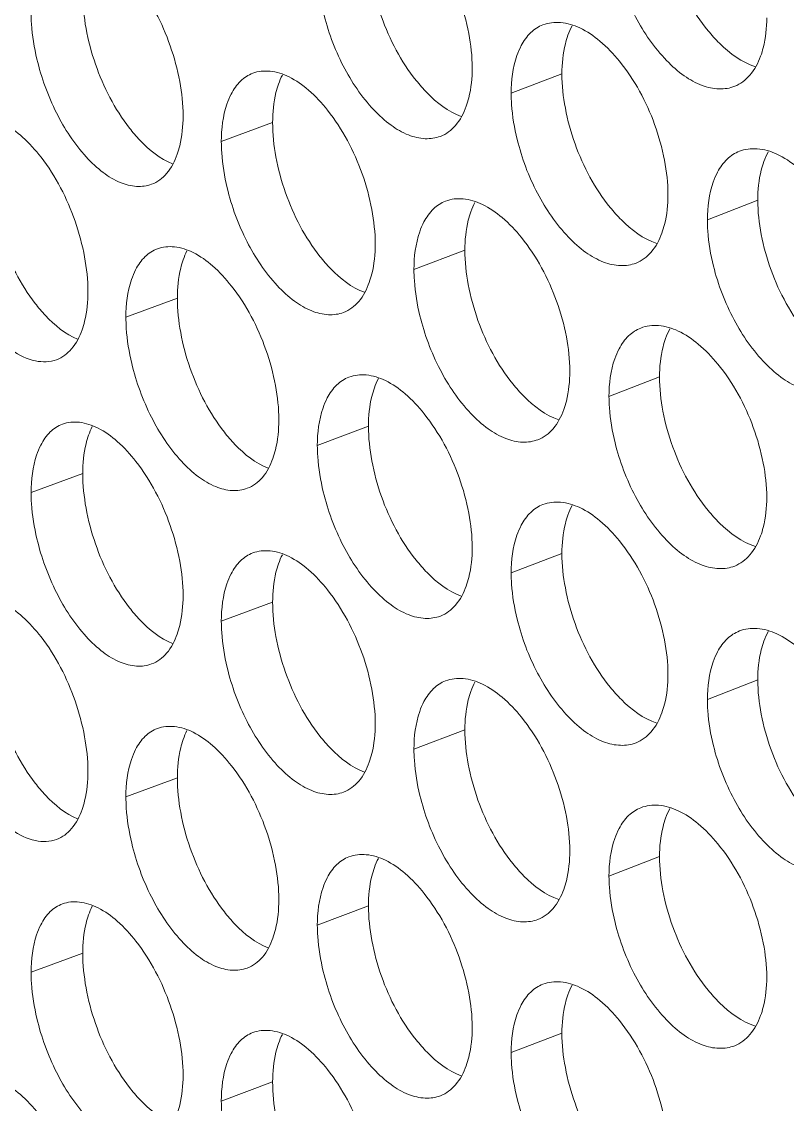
# Model space of a CAD drawing. Header units: millimetres. Extents: x 1177 to 4147, y 93 to 2194.
# Drawn here: x 2526.29 to 2538.85, y 883.52 to 901.29 of the extents above; entities that cross this region are included whole.
import ezdxf

# ---------------------------------------------------------------- set-up
doc = ezdxf.new("R2010")
doc.units = ezdxf.units.MM
doc.header["$LTSCALE"] = 0.1
doc.layers.get('0').update_dxf_attribs({"lineweight": 13})
doc.layers.add('标注', color=251, linetype='Continuous', lineweight=9)

# ---------------------------------------------------------------- blocks, each defined once
blk = doc.blocks.new('02')
at = {"layer": '标注'}
for p, q in [((4390.778, 877.609), (4389.588, 877.153)), ((4383.995, 876.468), (4382.792, 876.019)), ((4395.371, 874.648), (4394.189, 874.185)), ((4388.503, 873.474), (4387.309, 873.02)), ((4381.761, 872.347), (4380.555, 871.902)), ((4393.067, 870.501), (4391.882, 870.041)), ((4386.242, 869.343), (4385.043, 868.892)), ((4379.543, 868.233), (4378.332, 867.79)), ((4379.543, 868.233), (4378.332, 867.79)), ((4390.778, 866.359), (4389.588, 865.903)), ((4383.995, 865.218), (4382.792, 864.769)), ((4383.995, 865.218), (4382.792, 864.769)), ((4395.371, 863.398), (4394.189, 862.935)), ((4388.503, 862.224), (4387.309, 861.77)), ((4388.503, 862.224), (4387.309, 861.77)), ((4381.761, 861.097), (4380.555, 860.652)), ((4393.067, 859.251), (4391.882, 858.791)), ((4393.067, 859.251), (4391.882, 858.791)), ((4386.242, 858.093), (4385.043, 857.642)), ((4379.543, 856.983), (4378.332, 856.54)), ((4390.778, 855.109), (4389.588, 854.653)), ((4383.995, 853.968), (4382.792, 853.519))]:
    blk.add_line(p, q, dxfattribs=at)
for points, knots in [([(4393.067, 881.751), (4393.067, 881.481), (4393.13, 880.92), (4393.431, 879.833), (4393.846, 879.06), (4394.205, 878.621)], [0, 0, 0, 0, 0.239778, 0.497068, 1, 1, 1, 1]), ([(4393.067, 881.751), (4393.067, 881.481), (4393.13, 880.92), (4393.431, 879.833), (4393.846, 879.06), (4394.205, 878.621)], [0, 0, 0, 0, 0.239778, 0.497068, 1, 1, 1, 1]), ([(4388.675, 877.749), (4388.675, 878.019), (4388.612, 878.58), (4388.314, 879.667), (4387.903, 880.442), (4387.549, 880.884)], [0, 0, 0, 0, 0.239784, 0.49717, 1, 1, 1, 1]), ([(4386.242, 880.593), (4386.242, 880.323), (4386.303, 879.762), (4386.598, 878.674), (4387.006, 877.898), (4387.358, 877.456)], [0, 0, 0, 0, 0.239996, 0.497521, 1, 1, 1, 1]), ([(4392.024, 880.206), (4392.132, 879.77), (4392.442, 878.948), (4393.047, 878.07), (4393.616, 877.56), (4394.037, 877.325), (4394.45, 877.231), (4394.715, 877.271), (4394.83, 877.316)], [0, 0, 0, 0, 0.306092, 0.591839, 0.715894, 0.823347, 0.916219, 1, 1, 1, 1]), ([(4392.024, 880.206), (4392.132, 879.77), (4392.442, 878.948), (4393.047, 878.07), (4393.616, 877.56), (4394.037, 877.325), (4394.45, 877.231), (4394.715, 877.271), (4394.83, 877.316)], [0, 0, 0, 0, 0.306092, 0.591839, 0.715894, 0.823347, 0.916219, 1, 1, 1, 1]), ([(4381.895, 876.622), (4381.895, 876.892), (4381.834, 877.453), (4381.542, 878.541), (4381.139, 879.319), (4380.791, 879.765)], [0, 0, 0, 0, 0.240004, 0.497624, 1, 1, 1, 1]), ([(4379.543, 879.483), (4379.543, 879.212), (4379.603, 878.651), (4379.892, 877.562), (4380.291, 876.784), (4380.638, 876.338)], [0, 0, 0, 0, 0.240215, 0.497973, 1, 1, 1, 1]), ([(4378.332, 879.04), (4378.332, 878.953), (4378.345, 878.587), (4378.404, 878.224), (4378.468, 877.953)], [0, 0, 0, 0, 0.23764, 1, 1, 1, 1]), ([(4385.183, 879.056), (4385.288, 878.62), (4385.591, 877.799), (4386.183, 876.918), (4386.74, 876.404), (4387.151, 876.164), (4387.557, 876.064), (4387.818, 876.1), (4387.93, 876.143)], [0, 0, 0, 0, 0.307608, 0.594138, 0.718158, 0.825202, 0.917274, 1, 1, 1, 1]), ([(4392.126, 877.907), (4391.988, 878.076), (4391.708, 878.372), (4391.24, 878.695), (4390.769, 878.842), (4390.463, 878.808), (4390.334, 878.759)], [0, 0, 0, 0, 0.310585, 0.577804, 0.802682, 1, 1, 1, 1]), ([(4395.437, 878.022), (4395.461, 878.087), (4395.55, 878.38), (4395.581, 878.689), (4395.581, 878.924)], [0, 0, 0, 0, 0.229222, 1, 1, 1, 1]), ([(4395.437, 878.022), (4395.461, 878.087), (4395.55, 878.38), (4395.581, 878.689), (4395.581, 878.924)], [0, 0, 0, 0, 0.229222, 1, 1, 1, 1]), ([(4390.334, 878.759), (4390.228, 878.718), (4390.022, 878.582), (4389.883, 878.382), (4389.824, 878.271)], [0, 0, 0, 0, 0.474323, 1, 1, 1, 1]), ([(4394.205, 878.621), (4394.289, 878.518), (4394.6, 878.171), (4394.995, 877.877), (4395.314, 877.776)], [0, 0, 0, 0, 0.285095, 1, 1, 1, 1]), ([(4394.205, 878.621), (4394.289, 878.518), (4394.6, 878.171), (4394.995, 877.877), (4395.314, 877.776)], [0, 0, 0, 0, 0.285095, 1, 1, 1, 1]), ([(4390.919, 878.512), (4390.896, 878.446), (4390.808, 878.153), (4390.778, 877.845), (4390.778, 877.609)], [0, 0, 0, 0, 0.228851, 1, 1, 1, 1]), ([(4389.824, 878.271), (4389.785, 878.196), (4389.635, 877.842), (4389.588, 877.451), (4389.588, 877.153)], [0, 0, 0, 0, 0.221643, 1, 1, 1, 1]), ([(4378.468, 877.953), (4378.572, 877.518), (4378.867, 876.698), (4379.445, 875.815), (4379.99, 875.295), (4380.392, 875.051), (4380.79, 874.945), (4381.046, 874.978), (4381.157, 875.019)], [0, 0, 0, 0, 0.309142, 0.59647, 0.720459, 0.827093, 0.918352, 1, 1, 1, 1]), ([(4393.265, 874.777), (4393.265, 875.047), (4393.201, 875.607), (4392.899, 876.694), (4392.483, 877.467), (4392.126, 877.907)], [0, 0, 0, 0, 0.239639, 0.496867, 1, 1, 1, 1]), ([(4394.83, 877.316), (4394.967, 877.37), (4395.231, 877.572), (4395.379, 877.862), (4395.437, 878.022)], [0, 0, 0, 0, 0.463304, 1, 1, 1, 1]), ([(4394.83, 877.316), (4394.967, 877.37), (4395.231, 877.572), (4395.379, 877.862), (4395.437, 878.022)], [0, 0, 0, 0, 0.463304, 1, 1, 1, 1]), ([(4383.531, 877.623), (4383.425, 877.583), (4383.218, 877.447), (4383.08, 877.245), (4383.022, 877.133)], [0, 0, 0, 0, 0.472462, 1, 1, 1, 1]), ([(4385.283, 876.755), (4385.148, 876.924), (4384.876, 877.221), (4384.419, 877.547), (4383.959, 877.699), (4383.658, 877.67), (4383.531, 877.623)], [0, 0, 0, 0, 0.312206, 0.579944, 0.804159, 1, 1, 1, 1]), ([(4388.534, 876.847), (4388.558, 876.913), (4388.645, 877.206), (4388.675, 877.514), (4388.675, 877.749)], [0, 0, 0, 0, 0.228786, 1, 1, 1, 1]), ([(4390.778, 877.609), (4390.778, 877.339), (4390.841, 876.779), (4391.139, 875.692), (4391.552, 874.918), (4391.908, 874.477)], [0, 0, 0, 0, 0.239851, 0.497219, 1, 1, 1, 1]), ([(4384.133, 877.369), (4384.11, 877.303), (4384.024, 877.01), (4383.995, 876.703), (4383.995, 876.468)], [0, 0, 0, 0, 0.228418, 1, 1, 1, 1]), ([(4387.358, 877.456), (4387.439, 877.354), (4387.737, 877.013), (4388.112, 876.72), (4388.419, 876.612)], [0, 0, 0, 0, 0.284851, 1, 1, 1, 1]), ([(4383.022, 877.133), (4382.983, 877.058), (4382.837, 876.705), (4382.792, 876.316), (4382.792, 876.019)], [0, 0, 0, 0, 0.221061, 1, 1, 1, 1]), ([(4389.588, 877.153), (4389.588, 877.066), (4389.602, 876.701), (4389.663, 876.338), (4389.73, 876.067)], [0, 0, 0, 0, 0.237763, 1, 1, 1, 1]), ([(4387.93, 876.143), (4388.067, 876.195), (4388.331, 876.397), (4388.476, 876.687), (4388.534, 876.847)], [0, 0, 0, 0, 0.461212, 1, 1, 1, 1]), ([(4378.566, 875.652), (4378.435, 875.821), (4378.17, 876.118), (4377.724, 876.446), (4377.275, 876.604), (4376.979, 876.579), (4376.855, 876.534)], [0, 0, 0, 0, 0.313876, 0.582158, 0.805693, 1, 1, 1, 1]), ([(4381.757, 875.721), (4381.78, 875.787), (4381.866, 876.079), (4381.895, 876.387), (4381.895, 876.622)], [0, 0, 0, 0, 0.228354, 1, 1, 1, 1]), ([(4386.401, 873.618), (4386.401, 873.888), (4386.339, 874.449), (4386.043, 875.536), (4385.635, 876.312), (4385.283, 876.755)], [0, 0, 0, 0, 0.239858, 0.497322, 1, 1, 1, 1]), ([(4380.638, 876.338), (4380.715, 876.238), (4381, 875.904), (4381.357, 875.612), (4381.651, 875.497)], [0, 0, 0, 0, 0.28452, 1, 1, 1, 1]), ([(4383.995, 876.468), (4383.995, 876.197), (4384.056, 875.636), (4384.349, 874.548), (4384.753, 873.771), (4385.104, 873.328)], [0, 0, 0, 0, 0.240069, 0.497672, 1, 1, 1, 1]), ([(4382.792, 876.019), (4382.792, 875.932), (4382.805, 875.567), (4382.865, 875.204), (4382.93, 874.933)], [0, 0, 0, 0, 0.237689, 1, 1, 1, 1]), ([(4389.73, 876.067), (4389.837, 875.631), (4390.144, 874.81), (4390.745, 873.931), (4391.31, 873.419), (4391.727, 873.183), (4392.138, 873.086), (4392.402, 873.126), (4392.516, 873.17)], [0, 0, 0, 0, 0.306595, 0.592601, 0.716644, 0.823962, 0.916568, 1, 1, 1, 1]), ([(4394.939, 875.793), (4394.833, 875.751), (4394.628, 875.616), (4394.488, 875.417), (4394.429, 875.306)], [0, 0, 0, 0, 0.475484, 1, 1, 1, 1]), ([(4396.757, 874.951), (4396.618, 875.12), (4396.333, 875.417), (4395.857, 875.737), (4395.38, 875.881), (4395.069, 875.844), (4394.939, 875.793)], [0, 0, 0, 0, 0.309532, 0.576416, 0.801728, 1, 1, 1, 1]), ([(4379.664, 872.507), (4379.664, 872.777), (4379.603, 873.338), (4379.312, 874.427), (4378.913, 875.205), (4378.566, 875.652)], [0, 0, 0, 0, 0.240077, 0.497775, 1, 1, 1, 1]), ([(4381.157, 875.019), (4381.293, 875.069), (4381.558, 875.27), (4381.7, 875.56), (4381.757, 875.721)], [0, 0, 0, 0, 0.459026, 1, 1, 1, 1]), ([(4395.513, 875.551), (4395.489, 875.485), (4395.401, 875.192), (4395.371, 874.883), (4395.371, 874.648)], [0, 0, 0, 0, 0.229141, 1, 1, 1, 1]), ([(4377.338, 875.373), (4377.338, 875.103), (4377.398, 874.541), (4377.685, 873.452), (4378.082, 872.673), (4378.426, 872.225)], [0, 0, 0, 0, 0.240288, 0.498123, 1, 1, 1, 1]), ([(4394.429, 875.306), (4394.389, 875.231), (4394.237, 874.876), (4394.189, 874.484), (4394.189, 874.185)], [0, 0, 0, 0, 0.22205, 1, 1, 1, 1]), ([(4382.93, 874.933), (4383.035, 874.497), (4383.336, 873.677), (4383.922, 872.795), (4384.475, 872.279), (4384.884, 872.038), (4385.287, 871.936), (4385.546, 871.971), (4385.658, 872.013)], [0, 0, 0, 0, 0.308117, 0.594911, 0.718921, 0.825829, 0.917631, 1, 1, 1, 1]), ([(4393.122, 873.875), (4393.146, 873.941), (4393.234, 874.233), (4393.265, 874.542), (4393.265, 874.777)], [0, 0, 0, 0, 0.229076, 1, 1, 1, 1]), ([(4388.052, 874.625), (4387.946, 874.584), (4387.74, 874.449), (4387.602, 874.248), (4387.543, 874.137)], [0, 0, 0, 0, 0.473719, 1, 1, 1, 1]), ([(4389.831, 873.768), (4389.694, 873.937), (4389.417, 874.233), (4388.952, 874.557), (4388.485, 874.706), (4388.181, 874.674), (4388.052, 874.625)], [0, 0, 0, 0, 0.31112, 0.578509, 0.803168, 1, 1, 1, 1]), ([(4395.371, 874.648), (4395.371, 874.378), (4395.434, 873.817), (4395.736, 872.731), (4396.155, 871.959), (4396.515, 871.521)], [0, 0, 0, 0, 0.239706, 0.496917, 1, 1, 1, 1]), ([(4388.643, 874.376), (4388.62, 874.31), (4388.533, 874.017), (4388.503, 873.709), (4388.503, 873.474)], [0, 0, 0, 0, 0.228706, 1, 1, 1, 1]), ([(4391.908, 874.477), (4391.992, 874.375), (4392.298, 874.03), (4392.687, 873.736), (4393.002, 873.633)], [0, 0, 0, 0, 0.285023, 1, 1, 1, 1]), ([(4387.543, 874.137), (4387.504, 874.062), (4387.355, 873.708), (4387.309, 873.317), (4387.309, 873.02)], [0, 0, 0, 0, 0.221445, 1, 1, 1, 1]), ([(4394.189, 874.185), (4394.189, 874.098), (4394.203, 873.733), (4394.265, 873.371), (4394.332, 873.1)], [0, 0, 0, 0, 0.237814, 1, 1, 1, 1]), ([(4390.963, 870.635), (4390.963, 870.905), (4390.9, 871.466), (4390.6, 872.553), (4390.186, 873.327), (4389.831, 873.768)], [0, 0, 0, 0, 0.239711, 0.497019, 1, 1, 1, 1]), ([(4392.516, 873.17), (4392.653, 873.223), (4392.917, 873.425), (4393.064, 873.715), (4393.122, 873.875)], [0, 0, 0, 0, 0.462617, 1, 1, 1, 1]), ([(4381.292, 873.505), (4381.185, 873.465), (4380.978, 873.33), (4380.841, 873.127), (4380.783, 873.014)], [0, 0, 0, 0, 0.471808, 1, 1, 1, 1]), ([(4383.03, 872.632), (4382.897, 872.801), (4382.626, 873.098), (4382.173, 873.424), (4381.717, 873.579), (4381.417, 873.551), (4381.292, 873.505)], [0, 0, 0, 0, 0.312757, 0.580674, 0.804664, 1, 1, 1, 1]), ([(4386.261, 872.717), (4386.285, 872.782), (4386.371, 873.075), (4386.401, 873.383), (4386.401, 873.618)], [0, 0, 0, 0, 0.228642, 1, 1, 1, 1]), ([(4388.503, 873.474), (4388.503, 873.203), (4388.565, 872.643), (4388.862, 871.555), (4389.272, 870.78), (4389.626, 870.339)], [0, 0, 0, 0, 0.239923, 0.49737, 1, 1, 1, 1]), ([(4381.899, 873.249), (4381.876, 873.183), (4381.79, 872.89), (4381.761, 872.583), (4381.761, 872.347)], [0, 0, 0, 0, 0.228275, 1, 1, 1, 1]), ([(4385.104, 873.328), (4385.183, 873.227), (4385.477, 872.888), (4385.846, 872.595), (4386.149, 872.485)], [0, 0, 0, 0, 0.284751, 1, 1, 1, 1]), ([(4380.783, 873.014), (4380.745, 872.94), (4380.599, 872.586), (4380.555, 872.198), (4380.555, 871.902)], [0, 0, 0, 0, 0.220876, 1, 1, 1, 1]), ([(4387.309, 873.02), (4387.309, 872.933), (4387.322, 872.567), (4387.383, 872.204), (4387.449, 871.934)], [0, 0, 0, 0, 0.237738, 1, 1, 1, 1]), ([(4394.332, 873.1), (4394.441, 872.664), (4394.754, 871.841), (4395.363, 870.965), (4395.936, 870.457), (4396.36, 870.223), (4396.776, 870.131), (4397.043, 870.173), (4397.158, 870.218)], [0, 0, 0, 0, 0.305591, 0.59108, 0.715148, 0.822737, 0.915872, 1, 1, 1, 1]), ([(4385.658, 872.013), (4385.795, 872.064), (4386.059, 872.266), (4386.204, 872.556), (4386.261, 872.717)], [0, 0, 0, 0, 0.460494, 1, 1, 1, 1]), ([(4379.527, 871.606), (4379.55, 871.672), (4379.635, 871.964), (4379.664, 872.272), (4379.664, 872.507)], [0, 0, 0, 0, 0.22821, 1, 1, 1, 1]), ([(4384.141, 869.492), (4384.141, 869.762), (4384.079, 870.323), (4383.785, 871.411), (4383.38, 872.188), (4383.03, 872.632)], [0, 0, 0, 0, 0.239931, 0.497473, 1, 1, 1, 1]), ([(4378.426, 872.225), (4378.502, 872.127), (4378.782, 871.794), (4379.133, 871.504), (4379.423, 871.387)], [0, 0, 0, 0, 0.28439, 1, 1, 1, 1]), ([(4381.761, 872.347), (4381.761, 872.077), (4381.822, 871.516), (4382.113, 870.428), (4382.515, 869.65), (4382.864, 869.205)], [0, 0, 0, 0, 0.240142, 0.497822, 1, 1, 1, 1]), ([(4380.555, 871.902), (4380.555, 871.815), (4380.568, 871.449), (4380.628, 871.086), (4380.692, 870.815)], [0, 0, 0, 0, 0.237664, 1, 1, 1, 1]), ([(4387.449, 871.934), (4387.555, 871.498), (4387.861, 870.677), (4388.457, 869.797), (4389.018, 869.284), (4389.432, 869.046), (4389.841, 868.947), (4390.103, 868.985), (4390.216, 869.029)], [0, 0, 0, 0, 0.307101, 0.593368, 0.717399, 0.82458, 0.91692, 1, 1, 1, 1]), ([(4394.434, 870.801), (4394.296, 870.97), (4394.014, 871.267), (4393.542, 871.588), (4393.068, 871.734), (4392.759, 871.699), (4392.629, 871.648)], [0, 0, 0, 0, 0.310056, 0.577106, 0.802202, 1, 1, 1, 1]), ([(4378.928, 870.904), (4379.064, 870.954), (4379.328, 871.155), (4379.47, 871.445), (4379.527, 871.606)], [0, 0, 0, 0, 0.458276, 1, 1, 1, 1]), ([(4392.629, 871.648), (4392.524, 871.607), (4392.318, 871.471), (4392.179, 871.272), (4392.12, 871.161)], [0, 0, 0, 0, 0.474911, 1, 1, 1, 1]), ([(4393.209, 871.404), (4393.186, 871.338), (4393.098, 871.045), (4393.067, 870.736), (4393.067, 870.501)], [0, 0, 0, 0, 0.228996, 1, 1, 1, 1]), ([(4377.889, 871.12), (4378.053, 871.008), (4378.387, 870.839), (4378.773, 870.847), (4378.928, 870.904)], [0, 0, 0, 0, 0.54679, 1, 1, 1, 1]), ([(4392.12, 871.161), (4392.08, 871.086), (4391.929, 870.731), (4391.882, 870.34), (4391.882, 870.041)], [0, 0, 0, 0, 0.221845, 1, 1, 1, 1]), ([(4380.692, 870.815), (4380.796, 870.38), (4381.094, 869.56), (4381.677, 868.677), (4382.226, 868.159), (4382.631, 867.917), (4383.031, 867.813), (4383.289, 867.846), (4383.401, 867.888)], [0, 0, 0, 0, 0.308628, 0.595689, 0.719688, 0.826459, 0.91799, 1, 1, 1, 1]), ([(4395.581, 867.674), (4395.581, 867.944), (4395.517, 868.504), (4395.213, 869.591), (4394.794, 870.363), (4394.434, 870.801)], [0, 0, 0, 0, 0.239566, 0.496716, 1, 1, 1, 1]), ([(4385.785, 870.496), (4385.679, 870.456), (4385.472, 870.321), (4385.334, 870.119), (4385.276, 870.007)], [0, 0, 0, 0, 0.473099, 1, 1, 1, 1]), ([(4387.549, 869.634), (4387.414, 869.803), (4387.139, 870.099), (4386.678, 870.424), (4386.215, 870.575), (4385.912, 870.544), (4385.785, 870.496)], [0, 0, 0, 0, 0.31166, 0.579222, 0.803661, 1, 1, 1, 1]), ([(4390.821, 869.733), (4390.845, 869.799), (4390.933, 870.092), (4390.963, 870.4), (4390.963, 870.635)], [0, 0, 0, 0, 0.228931, 1, 1, 1, 1]), ([(4393.067, 870.501), (4393.067, 870.231), (4393.13, 869.67), (4393.431, 868.583), (4393.846, 867.81), (4394.205, 867.371)], [0, 0, 0, 0, 0.239778, 0.497068, 1, 1, 1, 1]), ([(4386.381, 870.245), (4386.358, 870.179), (4386.271, 869.886), (4386.242, 869.578), (4386.242, 869.343)], [0, 0, 0, 0, 0.228562, 1, 1, 1, 1]), ([(4389.626, 870.339), (4389.708, 870.237), (4390.01, 869.894), (4390.393, 869.6), (4390.703, 869.494)], [0, 0, 0, 0, 0.284942, 1, 1, 1, 1]), ([(4385.276, 870.007), (4385.237, 869.932), (4385.089, 869.579), (4385.043, 869.189), (4385.043, 868.892)], [0, 0, 0, 0, 0.221251, 1, 1, 1, 1]), ([(4391.882, 870.041), (4391.882, 869.954), (4391.896, 869.589), (4391.957, 869.226), (4392.024, 868.956)], [0, 0, 0, 0, 0.237788, 1, 1, 1, 1]), ([(4390.216, 869.029), (4390.353, 869.081), (4390.617, 869.283), (4390.763, 869.573), (4390.821, 869.733)], [0, 0, 0, 0, 0.46192, 1, 1, 1, 1]), ([(4380.791, 868.515), (4380.659, 868.683), (4380.391, 868.98), (4379.941, 869.308), (4379.489, 869.464), (4379.191, 869.438), (4379.066, 869.392)], [0, 0, 0, 0, 0.313314, 0.581411, 0.805175, 1, 1, 1, 1]), ([(4380.791, 868.515), (4380.659, 868.683), (4380.391, 868.98), (4379.941, 869.308), (4379.489, 869.464), (4379.191, 869.438), (4379.066, 869.392)], [0, 0, 0, 0, 0.313314, 0.581411, 0.805175, 1, 1, 1, 1]), ([(4384.002, 868.591), (4384.025, 868.657), (4384.112, 868.949), (4384.141, 869.257), (4384.141, 869.492)], [0, 0, 0, 0, 0.228498, 1, 1, 1, 1]), ([(4388.675, 866.499), (4388.675, 866.769), (4388.612, 867.33), (4388.314, 868.417), (4387.903, 869.192), (4387.549, 869.634)], [0, 0, 0, 0, 0.239784, 0.49717, 1, 1, 1, 1]), ([(4379.066, 869.392), (4378.96, 869.353), (4378.752, 869.217), (4378.616, 869.014), (4378.558, 868.901)], [0, 0, 0, 0, 0.471136, 1, 1, 1, 1]), ([(4379.066, 869.392), (4378.96, 869.353), (4378.752, 869.217), (4378.616, 869.014), (4378.558, 868.901)], [0, 0, 0, 0, 0.471136, 1, 1, 1, 1]), ([(4382.864, 869.205), (4382.942, 869.105), (4383.231, 868.768), (4383.595, 868.476), (4383.893, 868.363)], [0, 0, 0, 0, 0.284641, 1, 1, 1, 1]), ([(4386.242, 869.343), (4386.242, 869.073), (4386.303, 868.512), (4386.598, 867.424), (4387.006, 866.648), (4387.358, 866.206)], [0, 0, 0, 0, 0.239996, 0.497521, 1, 1, 1, 1]), ([(4379.679, 869.133), (4379.656, 869.068), (4379.571, 868.775), (4379.543, 868.468), (4379.543, 868.233)], [0, 0, 0, 0, 0.228131, 1, 1, 1, 1]), ([(4379.679, 869.133), (4379.656, 869.068), (4379.571, 868.775), (4379.543, 868.468), (4379.543, 868.233)], [0, 0, 0, 0, 0.228131, 1, 1, 1, 1]), ([(4392.024, 868.956), (4392.132, 868.52), (4392.442, 867.698), (4393.047, 866.82), (4393.616, 866.31), (4394.037, 866.075), (4394.45, 865.981), (4394.715, 866.021), (4394.83, 866.066)], [0, 0, 0, 0, 0.306092, 0.591839, 0.715894, 0.823347, 0.916219, 1, 1, 1, 1]), ([(4378.558, 868.901), (4378.52, 868.826), (4378.376, 868.473), (4378.332, 868.086), (4378.332, 867.79)], [0, 0, 0, 0, 0.220694, 1, 1, 1, 1]), ([(4378.558, 868.901), (4378.52, 868.826), (4378.376, 868.473), (4378.332, 868.086), (4378.332, 867.79)], [0, 0, 0, 0, 0.220694, 1, 1, 1, 1]), ([(4385.043, 868.892), (4385.043, 868.805), (4385.057, 868.439), (4385.117, 868.076), (4385.183, 867.806)], [0, 0, 0, 0, 0.237713, 1, 1, 1, 1]), ([(4381.895, 865.372), (4381.895, 865.642), (4381.834, 866.203), (4381.542, 867.291), (4381.139, 868.069), (4380.791, 868.515)], [0, 0, 0, 0, 0.240004, 0.497624, 1, 1, 1, 1]), ([(4381.895, 865.372), (4381.895, 865.642), (4381.834, 866.203), (4381.542, 867.291), (4381.139, 868.069), (4380.791, 868.515)], [0, 0, 0, 0, 0.240004, 0.497624, 1, 1, 1, 1]), ([(4383.401, 867.888), (4383.537, 867.939), (4383.801, 868.14), (4383.945, 868.43), (4384.002, 868.591)], [0, 0, 0, 0, 0.459766, 1, 1, 1, 1]), ([(4379.543, 868.233), (4379.543, 867.962), (4379.603, 867.401), (4379.892, 866.312), (4380.291, 865.534), (4380.638, 865.088)], [0, 0, 0, 0, 0.240215, 0.497973, 1, 1, 1, 1]), ([(4379.543, 868.233), (4379.543, 867.962), (4379.603, 867.401), (4379.892, 866.312), (4380.291, 865.534), (4380.638, 865.088)], [0, 0, 0, 0, 0.240215, 0.497973, 1, 1, 1, 1]), ([(4378.332, 867.79), (4378.332, 867.703), (4378.345, 867.337), (4378.404, 866.974), (4378.468, 866.703)], [0, 0, 0, 0, 0.23764, 1, 1, 1, 1]), ([(4378.332, 867.79), (4378.332, 867.703), (4378.345, 867.337), (4378.404, 866.974), (4378.468, 866.703)], [0, 0, 0, 0, 0.23764, 1, 1, 1, 1]), ([(4385.183, 867.806), (4385.288, 867.37), (4385.591, 866.549), (4386.183, 865.668), (4386.74, 865.154), (4387.151, 864.914), (4387.557, 864.814), (4387.818, 864.85), (4387.93, 864.893)], [0, 0, 0, 0, 0.307608, 0.594138, 0.718158, 0.825202, 0.917274, 1, 1, 1, 1]), ([(4395.437, 866.772), (4395.461, 866.837), (4395.55, 867.13), (4395.581, 867.439), (4395.581, 867.674)], [0, 0, 0, 0, 0.229222, 1, 1, 1, 1]), ([(4390.334, 867.509), (4390.228, 867.468), (4390.022, 867.332), (4389.883, 867.132), (4389.824, 867.021)], [0, 0, 0, 0, 0.474323, 1, 1, 1, 1]), ([(4392.126, 866.657), (4391.988, 866.826), (4391.708, 867.122), (4391.24, 867.445), (4390.769, 867.592), (4390.463, 867.558), (4390.334, 867.509)], [0, 0, 0, 0, 0.310585, 0.577804, 0.802682, 1, 1, 1, 1]), ([(4390.919, 867.262), (4390.896, 867.196), (4390.808, 866.903), (4390.778, 866.595), (4390.778, 866.359)], [0, 0, 0, 0, 0.228851, 1, 1, 1, 1]), ([(4394.205, 867.371), (4394.289, 867.268), (4394.6, 866.921), (4394.995, 866.627), (4395.314, 866.526)], [0, 0, 0, 0, 0.285095, 1, 1, 1, 1]), ([(4389.824, 867.021), (4389.785, 866.946), (4389.635, 866.592), (4389.588, 866.201), (4389.588, 865.903)], [0, 0, 0, 0, 0.221643, 1, 1, 1, 1]), ([(4378.468, 866.703), (4378.572, 866.268), (4378.867, 865.448), (4379.445, 864.565), (4379.99, 864.045), (4380.392, 863.801), (4380.79, 863.695), (4381.046, 863.728), (4381.157, 863.769)], [0, 0, 0, 0, 0.309142, 0.59647, 0.720459, 0.827093, 0.918352, 1, 1, 1, 1]), ([(4378.468, 866.703), (4378.572, 866.268), (4378.867, 865.448), (4379.445, 864.565), (4379.99, 864.045), (4380.392, 863.801), (4380.79, 863.695), (4381.046, 863.728), (4381.157, 863.769)], [0, 0, 0, 0, 0.309142, 0.59647, 0.720459, 0.827093, 0.918352, 1, 1, 1, 1]), ([(4393.265, 863.527), (4393.265, 863.797), (4393.201, 864.357), (4392.899, 865.444), (4392.483, 866.217), (4392.126, 866.657)], [0, 0, 0, 0, 0.239639, 0.496867, 1, 1, 1, 1]), ([(4394.83, 866.066), (4394.967, 866.12), (4395.231, 866.322), (4395.379, 866.612), (4395.437, 866.772)], [0, 0, 0, 0, 0.463304, 1, 1, 1, 1]), ([(4383.531, 866.373), (4383.425, 866.333), (4383.218, 866.197), (4383.08, 865.995), (4383.022, 865.883)], [0, 0, 0, 0, 0.472462, 1, 1, 1, 1]), ([(4383.531, 866.373), (4383.425, 866.333), (4383.218, 866.197), (4383.08, 865.995), (4383.022, 865.883)], [0, 0, 0, 0, 0.472462, 1, 1, 1, 1]), ([(4385.283, 865.505), (4385.148, 865.674), (4384.876, 865.971), (4384.419, 866.297), (4383.959, 866.449), (4383.658, 866.42), (4383.531, 866.373)], [0, 0, 0, 0, 0.312206, 0.579944, 0.804159, 1, 1, 1, 1]), ([(4385.283, 865.505), (4385.148, 865.674), (4384.876, 865.971), (4384.419, 866.297), (4383.959, 866.449), (4383.658, 866.42), (4383.531, 866.373)], [0, 0, 0, 0, 0.312206, 0.579944, 0.804159, 1, 1, 1, 1]), ([(4388.534, 865.597), (4388.558, 865.663), (4388.645, 865.956), (4388.675, 866.264), (4388.675, 866.499)], [0, 0, 0, 0, 0.228786, 1, 1, 1, 1]), ([(4384.133, 866.119), (4384.11, 866.053), (4384.024, 865.76), (4383.995, 865.453), (4383.995, 865.218)], [0, 0, 0, 0, 0.228418, 1, 1, 1, 1]), ([(4384.133, 866.119), (4384.11, 866.053), (4384.024, 865.76), (4383.995, 865.453), (4383.995, 865.218)], [0, 0, 0, 0, 0.228418, 1, 1, 1, 1]), ([(4387.358, 866.206), (4387.439, 866.104), (4387.737, 865.763), (4388.112, 865.47), (4388.419, 865.362)], [0, 0, 0, 0, 0.284851, 1, 1, 1, 1]), ([(4390.778, 866.359), (4390.778, 866.089), (4390.841, 865.529), (4391.139, 864.442), (4391.552, 863.668), (4391.908, 863.227)], [0, 0, 0, 0, 0.239851, 0.497219, 1, 1, 1, 1]), ([(4383.022, 865.883), (4382.983, 865.808), (4382.837, 865.455), (4382.792, 865.066), (4382.792, 864.769)], [0, 0, 0, 0, 0.221061, 1, 1, 1, 1]), ([(4383.022, 865.883), (4382.983, 865.808), (4382.837, 865.455), (4382.792, 865.066), (4382.792, 864.769)], [0, 0, 0, 0, 0.221061, 1, 1, 1, 1]), ([(4389.588, 865.903), (4389.588, 865.816), (4389.602, 865.451), (4389.663, 865.088), (4389.73, 864.817)], [0, 0, 0, 0, 0.237763, 1, 1, 1, 1]), ([(4381.757, 864.471), (4381.78, 864.537), (4381.866, 864.829), (4381.895, 865.137), (4381.895, 865.372)], [0, 0, 0, 0, 0.228354, 1, 1, 1, 1]), ([(4381.757, 864.471), (4381.78, 864.537), (4381.866, 864.829), (4381.895, 865.137), (4381.895, 865.372)], [0, 0, 0, 0, 0.228354, 1, 1, 1, 1]), ([(4386.401, 862.368), (4386.401, 862.638), (4386.339, 863.199), (4386.043, 864.286), (4385.635, 865.062), (4385.283, 865.505)], [0, 0, 0, 0, 0.239858, 0.497322, 1, 1, 1, 1]), ([(4386.401, 862.368), (4386.401, 862.638), (4386.339, 863.199), (4386.043, 864.286), (4385.635, 865.062), (4385.283, 865.505)], [0, 0, 0, 0, 0.239858, 0.497322, 1, 1, 1, 1]), ([(4387.93, 864.893), (4388.067, 864.945), (4388.331, 865.147), (4388.476, 865.437), (4388.534, 865.597)], [0, 0, 0, 0, 0.461212, 1, 1, 1, 1]), ([(4378.566, 864.402), (4378.435, 864.571), (4378.17, 864.868), (4377.724, 865.196), (4377.275, 865.354), (4376.979, 865.329), (4376.855, 865.284)], [0, 0, 0, 0, 0.313876, 0.582158, 0.805693, 1, 1, 1, 1]), ([(4383.995, 865.218), (4383.995, 864.947), (4384.056, 864.386), (4384.349, 863.298), (4384.753, 862.521), (4385.104, 862.078)], [0, 0, 0, 0, 0.240069, 0.497672, 1, 1, 1, 1]), ([(4383.995, 865.218), (4383.995, 864.947), (4384.056, 864.386), (4384.349, 863.298), (4384.753, 862.521), (4385.104, 862.078)], [0, 0, 0, 0, 0.240069, 0.497672, 1, 1, 1, 1]), ([(4380.638, 865.088), (4380.715, 864.988), (4381, 864.654), (4381.357, 864.362), (4381.651, 864.247)], [0, 0, 0, 0, 0.28452, 1, 1, 1, 1]), ([(4380.638, 865.088), (4380.715, 864.988), (4381, 864.654), (4381.357, 864.362), (4381.651, 864.247)], [0, 0, 0, 0, 0.28452, 1, 1, 1, 1]), ([(4382.792, 864.769), (4382.792, 864.682), (4382.805, 864.317), (4382.865, 863.954), (4382.93, 863.683)], [0, 0, 0, 0, 0.237689, 1, 1, 1, 1]), ([(4382.792, 864.769), (4382.792, 864.682), (4382.805, 864.317), (4382.865, 863.954), (4382.93, 863.683)], [0, 0, 0, 0, 0.237689, 1, 1, 1, 1]), ([(4389.73, 864.817), (4389.837, 864.381), (4390.144, 863.56), (4390.745, 862.681), (4391.31, 862.169), (4391.727, 861.933), (4392.138, 861.836), (4392.402, 861.876), (4392.516, 861.92)], [0, 0, 0, 0, 0.306595, 0.592601, 0.716644, 0.823962, 0.916568, 1, 1, 1, 1]), ([(4396.757, 863.701), (4396.618, 863.87), (4396.333, 864.167), (4395.857, 864.487), (4395.38, 864.631), (4395.069, 864.594), (4394.939, 864.543)], [0, 0, 0, 0, 0.309532, 0.576416, 0.801728, 1, 1, 1, 1]), ([(4379.664, 861.257), (4379.664, 861.527), (4379.603, 862.088), (4379.312, 863.177), (4378.913, 863.955), (4378.566, 864.402)], [0, 0, 0, 0, 0.240077, 0.497775, 1, 1, 1, 1]), ([(4381.157, 863.769), (4381.293, 863.819), (4381.558, 864.02), (4381.7, 864.31), (4381.757, 864.471)], [0, 0, 0, 0, 0.459026, 1, 1, 1, 1]), ([(4381.157, 863.769), (4381.293, 863.819), (4381.558, 864.02), (4381.7, 864.31), (4381.757, 864.471)], [0, 0, 0, 0, 0.459026, 1, 1, 1, 1]), ([(4394.939, 864.543), (4394.833, 864.501), (4394.628, 864.366), (4394.488, 864.167), (4394.429, 864.056)], [0, 0, 0, 0, 0.475484, 1, 1, 1, 1]), ([(4377.338, 864.123), (4377.338, 863.853), (4377.398, 863.291), (4377.685, 862.202), (4378.082, 861.423), (4378.426, 860.975)], [0, 0, 0, 0, 0.240288, 0.498123, 1, 1, 1, 1]), ([(4395.513, 864.301), (4395.489, 864.235), (4395.401, 863.942), (4395.371, 863.633), (4395.371, 863.398)], [0, 0, 0, 0, 0.229141, 1, 1, 1, 1]), ([(4394.429, 864.056), (4394.389, 863.981), (4394.237, 863.626), (4394.189, 863.234), (4394.189, 862.935)], [0, 0, 0, 0, 0.22205, 1, 1, 1, 1]), ([(4382.93, 863.683), (4383.035, 863.247), (4383.336, 862.427), (4383.922, 861.545), (4384.475, 861.029), (4384.884, 860.788), (4385.287, 860.686), (4385.546, 860.721), (4385.658, 860.763)], [0, 0, 0, 0, 0.308117, 0.594911, 0.718921, 0.825829, 0.917631, 1, 1, 1, 1]), ([(4382.93, 863.683), (4383.035, 863.247), (4383.336, 862.427), (4383.922, 861.545), (4384.475, 861.029), (4384.884, 860.788), (4385.287, 860.686), (4385.546, 860.721), (4385.658, 860.763)], [0, 0, 0, 0, 0.308117, 0.594911, 0.718921, 0.825829, 0.917631, 1, 1, 1, 1]), ([(4388.052, 863.375), (4387.946, 863.334), (4387.74, 863.199), (4387.602, 862.998), (4387.543, 862.887)], [0, 0, 0, 0, 0.473719, 1, 1, 1, 1]), ([(4388.052, 863.375), (4387.946, 863.334), (4387.74, 863.199), (4387.602, 862.998), (4387.543, 862.887)], [0, 0, 0, 0, 0.473719, 1, 1, 1, 1]), ([(4389.831, 862.518), (4389.694, 862.687), (4389.417, 862.983), (4388.952, 863.307), (4388.485, 863.456), (4388.181, 863.424), (4388.052, 863.375)], [0, 0, 0, 0, 0.31112, 0.578509, 0.803168, 1, 1, 1, 1]), ([(4389.831, 862.518), (4389.694, 862.687), (4389.417, 862.983), (4388.952, 863.307), (4388.485, 863.456), (4388.181, 863.424), (4388.052, 863.375)], [0, 0, 0, 0, 0.31112, 0.578509, 0.803168, 1, 1, 1, 1]), ([(4393.122, 862.625), (4393.146, 862.691), (4393.234, 862.983), (4393.265, 863.292), (4393.265, 863.527)], [0, 0, 0, 0, 0.229076, 1, 1, 1, 1]), ([(4395.371, 863.398), (4395.371, 863.128), (4395.434, 862.567), (4395.736, 861.481), (4396.155, 860.709), (4396.515, 860.271)], [0, 0, 0, 0, 0.239706, 0.496917, 1, 1, 1, 1]), ([(4388.643, 863.126), (4388.62, 863.06), (4388.533, 862.767), (4388.503, 862.459), (4388.503, 862.224)], [0, 0, 0, 0, 0.228706, 1, 1, 1, 1]), ([(4388.643, 863.126), (4388.62, 863.06), (4388.533, 862.767), (4388.503, 862.459), (4388.503, 862.224)], [0, 0, 0, 0, 0.228706, 1, 1, 1, 1]), ([(4391.908, 863.227), (4391.992, 863.125), (4392.298, 862.78), (4392.687, 862.486), (4393.002, 862.383)], [0, 0, 0, 0, 0.285023, 1, 1, 1, 1]), ([(4387.543, 862.887), (4387.504, 862.812), (4387.355, 862.458), (4387.309, 862.067), (4387.309, 861.77)], [0, 0, 0, 0, 0.221445, 1, 1, 1, 1]), ([(4387.543, 862.887), (4387.504, 862.812), (4387.355, 862.458), (4387.309, 862.067), (4387.309, 861.77)], [0, 0, 0, 0, 0.221445, 1, 1, 1, 1]), ([(4394.189, 862.935), (4394.189, 862.848), (4394.203, 862.483), (4394.265, 862.121), (4394.332, 861.85)], [0, 0, 0, 0, 0.237814, 1, 1, 1, 1]), ([(4392.516, 861.92), (4392.653, 861.973), (4392.917, 862.175), (4393.064, 862.465), (4393.122, 862.625)], [0, 0, 0, 0, 0.462617, 1, 1, 1, 1]), ([(4383.03, 861.382), (4382.897, 861.551), (4382.626, 861.848), (4382.173, 862.174), (4381.717, 862.329), (4381.417, 862.301), (4381.292, 862.255)], [0, 0, 0, 0, 0.312757, 0.580674, 0.804664, 1, 1, 1, 1]), ([(4386.261, 861.467), (4386.285, 861.532), (4386.371, 861.825), (4386.401, 862.133), (4386.401, 862.368)], [0, 0, 0, 0, 0.228642, 1, 1, 1, 1]), ([(4386.261, 861.467), (4386.285, 861.532), (4386.371, 861.825), (4386.401, 862.133), (4386.401, 862.368)], [0, 0, 0, 0, 0.228642, 1, 1, 1, 1]), ([(4390.963, 859.385), (4390.963, 859.655), (4390.9, 860.216), (4390.6, 861.303), (4390.186, 862.077), (4389.831, 862.518)], [0, 0, 0, 0, 0.239711, 0.497019, 1, 1, 1, 1]), ([(4390.963, 859.385), (4390.963, 859.655), (4390.9, 860.216), (4390.6, 861.303), (4390.186, 862.077), (4389.831, 862.518)], [0, 0, 0, 0, 0.239711, 0.497019, 1, 1, 1, 1]), ([(4381.292, 862.255), (4381.185, 862.215), (4380.978, 862.08), (4380.841, 861.877), (4380.783, 861.764)], [0, 0, 0, 0, 0.471808, 1, 1, 1, 1]), ([(4385.104, 862.078), (4385.183, 861.977), (4385.477, 861.638), (4385.846, 861.345), (4386.149, 861.235)], [0, 0, 0, 0, 0.284751, 1, 1, 1, 1]), ([(4385.104, 862.078), (4385.183, 861.977), (4385.477, 861.638), (4385.846, 861.345), (4386.149, 861.235)], [0, 0, 0, 0, 0.284751, 1, 1, 1, 1]), ([(4388.503, 862.224), (4388.503, 861.953), (4388.565, 861.393), (4388.862, 860.305), (4389.272, 859.53), (4389.626, 859.089)], [0, 0, 0, 0, 0.239923, 0.49737, 1, 1, 1, 1]), ([(4388.503, 862.224), (4388.503, 861.953), (4388.565, 861.393), (4388.862, 860.305), (4389.272, 859.53), (4389.626, 859.089)], [0, 0, 0, 0, 0.239923, 0.49737, 1, 1, 1, 1]), ([(4381.899, 861.999), (4381.876, 861.933), (4381.79, 861.64), (4381.761, 861.333), (4381.761, 861.097)], [0, 0, 0, 0, 0.228275, 1, 1, 1, 1]), ([(4394.332, 861.85), (4394.441, 861.414), (4394.754, 860.591), (4395.363, 859.715), (4395.936, 859.207), (4396.36, 858.973), (4396.776, 858.881), (4397.043, 858.923), (4397.158, 858.968)], [0, 0, 0, 0, 0.305591, 0.59108, 0.715148, 0.822737, 0.915872, 1, 1, 1, 1]), ([(4380.783, 861.764), (4380.745, 861.69), (4380.599, 861.336), (4380.555, 860.948), (4380.555, 860.652)], [0, 0, 0, 0, 0.220876, 1, 1, 1, 1]), ([(4387.309, 861.77), (4387.309, 861.683), (4387.322, 861.317), (4387.383, 860.954), (4387.449, 860.684)], [0, 0, 0, 0, 0.237738, 1, 1, 1, 1]), ([(4387.309, 861.77), (4387.309, 861.683), (4387.322, 861.317), (4387.383, 860.954), (4387.449, 860.684)], [0, 0, 0, 0, 0.237738, 1, 1, 1, 1]), ([(4384.141, 858.242), (4384.141, 858.512), (4384.079, 859.073), (4383.785, 860.161), (4383.38, 860.938), (4383.03, 861.382)], [0, 0, 0, 0, 0.239931, 0.497473, 1, 1, 1, 1]), ([(4385.658, 860.763), (4385.795, 860.814), (4386.059, 861.016), (4386.204, 861.306), (4386.261, 861.467)], [0, 0, 0, 0, 0.460494, 1, 1, 1, 1]), ([(4385.658, 860.763), (4385.795, 860.814), (4386.059, 861.016), (4386.204, 861.306), (4386.261, 861.467)], [0, 0, 0, 0, 0.460494, 1, 1, 1, 1]), ([(4379.527, 860.356), (4379.55, 860.422), (4379.635, 860.714), (4379.664, 861.022), (4379.664, 861.257)], [0, 0, 0, 0, 0.22821, 1, 1, 1, 1]), ([(4381.761, 861.097), (4381.761, 860.827), (4381.822, 860.266), (4382.113, 859.178), (4382.515, 858.4), (4382.864, 857.955)], [0, 0, 0, 0, 0.240142, 0.497822, 1, 1, 1, 1]), ([(4378.426, 860.975), (4378.502, 860.877), (4378.782, 860.544), (4379.133, 860.254), (4379.423, 860.137)], [0, 0, 0, 0, 0.28439, 1, 1, 1, 1]), ([(4380.555, 860.652), (4380.555, 860.565), (4380.568, 860.199), (4380.628, 859.836), (4380.692, 859.565)], [0, 0, 0, 0, 0.237664, 1, 1, 1, 1]), ([(4387.449, 860.684), (4387.555, 860.248), (4387.861, 859.427), (4388.457, 858.547), (4389.018, 858.034), (4389.432, 857.796), (4389.841, 857.697), (4390.103, 857.735), (4390.216, 857.779)], [0, 0, 0, 0, 0.307101, 0.593368, 0.717399, 0.82458, 0.91692, 1, 1, 1, 1]), ([(4387.449, 860.684), (4387.555, 860.248), (4387.861, 859.427), (4388.457, 858.547), (4389.018, 858.034), (4389.432, 857.796), (4389.841, 857.697), (4390.103, 857.735), (4390.216, 857.779)], [0, 0, 0, 0, 0.307101, 0.593368, 0.717399, 0.82458, 0.91692, 1, 1, 1, 1]), ([(4378.928, 859.654), (4379.064, 859.704), (4379.328, 859.905), (4379.47, 860.195), (4379.527, 860.356)], [0, 0, 0, 0, 0.458276, 1, 1, 1, 1]), ([(4392.629, 860.398), (4392.524, 860.357), (4392.318, 860.221), (4392.179, 860.022), (4392.12, 859.911)], [0, 0, 0, 0, 0.474911, 1, 1, 1, 1]), ([(4392.629, 860.398), (4392.524, 860.357), (4392.318, 860.221), (4392.179, 860.022), (4392.12, 859.911)], [0, 0, 0, 0, 0.474911, 1, 1, 1, 1]), ([(4394.434, 859.551), (4394.296, 859.72), (4394.014, 860.017), (4393.542, 860.338), (4393.068, 860.484), (4392.759, 860.449), (4392.629, 860.398)], [0, 0, 0, 0, 0.310056, 0.577106, 0.802202, 1, 1, 1, 1]), ([(4394.434, 859.551), (4394.296, 859.72), (4394.014, 860.017), (4393.542, 860.338), (4393.068, 860.484), (4392.759, 860.449), (4392.629, 860.398)], [0, 0, 0, 0, 0.310056, 0.577106, 0.802202, 1, 1, 1, 1]), ([(4393.209, 860.154), (4393.186, 860.088), (4393.098, 859.795), (4393.067, 859.486), (4393.067, 859.251)], [0, 0, 0, 0, 0.228996, 1, 1, 1, 1]), ([(4393.209, 860.154), (4393.186, 860.088), (4393.098, 859.795), (4393.067, 859.486), (4393.067, 859.251)], [0, 0, 0, 0, 0.228996, 1, 1, 1, 1]), ([(4377.889, 859.87), (4378.053, 859.758), (4378.387, 859.589), (4378.773, 859.597), (4378.928, 859.654)], [0, 0, 0, 0, 0.54679, 1, 1, 1, 1]), ([(4392.12, 859.911), (4392.08, 859.836), (4391.929, 859.481), (4391.882, 859.09), (4391.882, 858.791)], [0, 0, 0, 0, 0.221845, 1, 1, 1, 1]), ([(4392.12, 859.911), (4392.08, 859.836), (4391.929, 859.481), (4391.882, 859.09), (4391.882, 858.791)], [0, 0, 0, 0, 0.221845, 1, 1, 1, 1]), ([(4380.692, 859.565), (4380.796, 859.13), (4381.094, 858.31), (4381.677, 857.427), (4382.226, 856.909), (4382.631, 856.667), (4383.031, 856.563), (4383.289, 856.596), (4383.401, 856.638)], [0, 0, 0, 0, 0.308628, 0.595689, 0.719688, 0.826459, 0.91799, 1, 1, 1, 1]), ([(4395.581, 856.424), (4395.581, 856.694), (4395.517, 857.254), (4395.213, 858.341), (4394.794, 859.113), (4394.434, 859.551)], [0, 0, 0, 0, 0.239566, 0.496716, 1, 1, 1, 1]), ([(4395.581, 856.424), (4395.581, 856.694), (4395.517, 857.254), (4395.213, 858.341), (4394.794, 859.113), (4394.434, 859.551)], [0, 0, 0, 0, 0.239566, 0.496716, 1, 1, 1, 1]), ([(4387.549, 858.384), (4387.414, 858.553), (4387.139, 858.849), (4386.678, 859.174), (4386.215, 859.325), (4385.912, 859.294), (4385.785, 859.246)], [0, 0, 0, 0, 0.31166, 0.579222, 0.803661, 1, 1, 1, 1]), ([(4390.821, 858.483), (4390.845, 858.549), (4390.933, 858.842), (4390.963, 859.15), (4390.963, 859.385)], [0, 0, 0, 0, 0.228931, 1, 1, 1, 1]), ([(4390.821, 858.483), (4390.845, 858.549), (4390.933, 858.842), (4390.963, 859.15), (4390.963, 859.385)], [0, 0, 0, 0, 0.228931, 1, 1, 1, 1]), ([(4385.785, 859.246), (4385.679, 859.206), (4385.472, 859.071), (4385.334, 858.869), (4385.276, 858.757)], [0, 0, 0, 0, 0.473099, 1, 1, 1, 1]), ([(4389.626, 859.089), (4389.708, 858.987), (4390.01, 858.644), (4390.393, 858.35), (4390.703, 858.244)], [0, 0, 0, 0, 0.284942, 1, 1, 1, 1]), ([(4389.626, 859.089), (4389.708, 858.987), (4390.01, 858.644), (4390.393, 858.35), (4390.703, 858.244)], [0, 0, 0, 0, 0.284942, 1, 1, 1, 1]), ([(4393.067, 859.251), (4393.067, 858.981), (4393.13, 858.42), (4393.431, 857.333), (4393.846, 856.56), (4394.205, 856.121)], [0, 0, 0, 0, 0.239778, 0.497068, 1, 1, 1, 1]), ([(4393.067, 859.251), (4393.067, 858.981), (4393.13, 858.42), (4393.431, 857.333), (4393.846, 856.56), (4394.205, 856.121)], [0, 0, 0, 0, 0.239778, 0.497068, 1, 1, 1, 1]), ([(4385.276, 858.757), (4385.237, 858.682), (4385.089, 858.329), (4385.043, 857.939), (4385.043, 857.642)], [0, 0, 0, 0, 0.221251, 1, 1, 1, 1]), ([(4386.381, 858.995), (4386.358, 858.929), (4386.271, 858.636), (4386.242, 858.328), (4386.242, 858.093)], [0, 0, 0, 0, 0.228562, 1, 1, 1, 1]), ([(4391.882, 858.791), (4391.882, 858.704), (4391.896, 858.339), (4391.957, 857.976), (4392.024, 857.706)], [0, 0, 0, 0, 0.237788, 1, 1, 1, 1]), ([(4391.882, 858.791), (4391.882, 858.704), (4391.896, 858.339), (4391.957, 857.976), (4392.024, 857.706)], [0, 0, 0, 0, 0.237788, 1, 1, 1, 1]), ([(4384.002, 857.341), (4384.025, 857.407), (4384.112, 857.699), (4384.141, 858.007), (4384.141, 858.242)], [0, 0, 0, 0, 0.228498, 1, 1, 1, 1]), ([(4388.675, 855.249), (4388.675, 855.519), (4388.612, 856.08), (4388.314, 857.167), (4387.903, 857.942), (4387.549, 858.384)], [0, 0, 0, 0, 0.239784, 0.49717, 1, 1, 1, 1]), ([(4390.216, 857.779), (4390.353, 857.831), (4390.617, 858.033), (4390.763, 858.323), (4390.821, 858.483)], [0, 0, 0, 0, 0.46192, 1, 1, 1, 1]), ([(4390.216, 857.779), (4390.353, 857.831), (4390.617, 858.033), (4390.763, 858.323), (4390.821, 858.483)], [0, 0, 0, 0, 0.46192, 1, 1, 1, 1]), ([(4379.066, 858.142), (4378.96, 858.103), (4378.752, 857.967), (4378.616, 857.764), (4378.558, 857.651)], [0, 0, 0, 0, 0.471136, 1, 1, 1, 1]), ([(4380.791, 857.265), (4380.659, 857.433), (4380.391, 857.73), (4379.941, 858.058), (4379.489, 858.214), (4379.191, 858.188), (4379.066, 858.142)], [0, 0, 0, 0, 0.313314, 0.581411, 0.805175, 1, 1, 1, 1]), ([(4386.242, 858.093), (4386.242, 857.823), (4386.303, 857.262), (4386.598, 856.174), (4387.006, 855.398), (4387.358, 854.956)], [0, 0, 0, 0, 0.239996, 0.497521, 1, 1, 1, 1]), ([(4379.679, 857.883), (4379.656, 857.818), (4379.571, 857.525), (4379.543, 857.218), (4379.543, 856.983)], [0, 0, 0, 0, 0.228131, 1, 1, 1, 1]), ([(4382.864, 857.955), (4382.942, 857.855), (4383.231, 857.518), (4383.595, 857.226), (4383.893, 857.113)], [0, 0, 0, 0, 0.284641, 1, 1, 1, 1]), ([(4378.558, 857.651), (4378.52, 857.576), (4378.376, 857.223), (4378.332, 856.836), (4378.332, 856.54)], [0, 0, 0, 0, 0.220694, 1, 1, 1, 1]), ([(4385.043, 857.642), (4385.043, 857.555), (4385.057, 857.189), (4385.117, 856.826), (4385.183, 856.556)], [0, 0, 0, 0, 0.237713, 1, 1, 1, 1]), ([(4392.024, 857.706), (4392.132, 857.27), (4392.442, 856.448), (4393.047, 855.57), (4393.616, 855.06), (4394.037, 854.825), (4394.45, 854.731), (4394.715, 854.771), (4394.83, 854.816)], [0, 0, 0, 0, 0.306092, 0.591839, 0.715894, 0.823347, 0.916219, 1, 1, 1, 1]), ([(4392.024, 857.706), (4392.132, 857.27), (4392.442, 856.448), (4393.047, 855.57), (4393.616, 855.06), (4394.037, 854.825), (4394.45, 854.731), (4394.715, 854.771), (4394.83, 854.816)], [0, 0, 0, 0, 0.306092, 0.591839, 0.715894, 0.823347, 0.916219, 1, 1, 1, 1]), ([(4381.895, 854.122), (4381.895, 854.392), (4381.834, 854.953), (4381.542, 856.041), (4381.139, 856.819), (4380.791, 857.265)], [0, 0, 0, 0, 0.240004, 0.497624, 1, 1, 1, 1]), ([(4383.401, 856.638), (4383.537, 856.689), (4383.801, 856.89), (4383.945, 857.18), (4384.002, 857.341)], [0, 0, 0, 0, 0.459766, 1, 1, 1, 1]), ([(4379.543, 856.983), (4379.543, 856.712), (4379.603, 856.151), (4379.892, 855.062), (4380.291, 854.284), (4380.638, 853.838)], [0, 0, 0, 0, 0.240215, 0.497973, 1, 1, 1, 1]), ([(4378.332, 856.54), (4378.332, 856.453), (4378.345, 856.087), (4378.404, 855.724), (4378.468, 855.453)], [0, 0, 0, 0, 0.23764, 1, 1, 1, 1]), ([(4385.183, 856.556), (4385.288, 856.12), (4385.591, 855.299), (4386.183, 854.418), (4386.74, 853.904), (4387.151, 853.664), (4387.557, 853.564), (4387.818, 853.6), (4387.93, 853.643)], [0, 0, 0, 0, 0.307608, 0.594138, 0.718158, 0.825202, 0.917274, 1, 1, 1, 1]), ([(4390.334, 856.259), (4390.228, 856.218), (4390.022, 856.082), (4389.883, 855.882), (4389.824, 855.771)], [0, 0, 0, 0, 0.474323, 1, 1, 1, 1]), ([(4392.126, 855.407), (4391.988, 855.576), (4391.708, 855.872), (4391.24, 856.195), (4390.769, 856.342), (4390.463, 856.308), (4390.334, 856.259)], [0, 0, 0, 0, 0.310585, 0.577804, 0.802682, 1, 1, 1, 1]), ([(4395.437, 855.522), (4395.461, 855.587), (4395.55, 855.88), (4395.581, 856.189), (4395.581, 856.424)], [0, 0, 0, 0, 0.229222, 1, 1, 1, 1]), ([(4395.437, 855.522), (4395.461, 855.587), (4395.55, 855.88), (4395.581, 856.189), (4395.581, 856.424)], [0, 0, 0, 0, 0.229222, 1, 1, 1, 1]), ([(4390.919, 856.012), (4390.896, 855.946), (4390.808, 855.653), (4390.778, 855.345), (4390.778, 855.109)], [0, 0, 0, 0, 0.228851, 1, 1, 1, 1]), ([(4394.205, 856.121), (4394.289, 856.018), (4394.6, 855.671), (4394.995, 855.377), (4395.314, 855.276)], [0, 0, 0, 0, 0.285095, 1, 1, 1, 1]), ([(4394.205, 856.121), (4394.289, 856.018), (4394.6, 855.671), (4394.995, 855.377), (4395.314, 855.276)], [0, 0, 0, 0, 0.285095, 1, 1, 1, 1]), ([(4389.824, 855.771), (4389.785, 855.696), (4389.635, 855.342), (4389.588, 854.951), (4389.588, 854.653)], [0, 0, 0, 0, 0.221643, 1, 1, 1, 1]), ([(4378.468, 855.453), (4378.572, 855.018), (4378.867, 854.198), (4379.445, 853.315), (4379.99, 852.795), (4380.392, 852.551), (4380.79, 852.445), (4381.046, 852.478), (4381.157, 852.519)], [0, 0, 0, 0, 0.309142, 0.59647, 0.720459, 0.827093, 0.918352, 1, 1, 1, 1]), ([(4394.83, 854.816), (4394.967, 854.87), (4395.231, 855.072), (4395.379, 855.362), (4395.437, 855.522)], [0, 0, 0, 0, 0.463304, 1, 1, 1, 1]), ([(4394.83, 854.816), (4394.967, 854.87), (4395.231, 855.072), (4395.379, 855.362), (4395.437, 855.522)], [0, 0, 0, 0, 0.463304, 1, 1, 1, 1]), ([(4388.534, 854.347), (4388.558, 854.413), (4388.645, 854.706), (4388.675, 855.014), (4388.675, 855.249)], [0, 0, 0, 0, 0.228786, 1, 1, 1, 1]), ([(4393.265, 852.277), (4393.265, 852.547), (4393.201, 853.107), (4392.899, 854.194), (4392.483, 854.967), (4392.126, 855.407)], [0, 0, 0, 0, 0.239639, 0.496867, 1, 1, 1, 1]), ([(4383.531, 855.123), (4383.425, 855.083), (4383.218, 854.947), (4383.08, 854.745), (4383.022, 854.633)], [0, 0, 0, 0, 0.472462, 1, 1, 1, 1]), ([(4385.283, 854.255), (4385.148, 854.424), (4384.876, 854.721), (4384.419, 855.047), (4383.959, 855.199), (4383.658, 855.17), (4383.531, 855.123)], [0, 0, 0, 0, 0.312206, 0.579944, 0.804159, 1, 1, 1, 1]), ([(4387.358, 854.956), (4387.439, 854.854), (4387.737, 854.513), (4388.112, 854.22), (4388.419, 854.112)], [0, 0, 0, 0, 0.284851, 1, 1, 1, 1]), ([(4390.778, 855.109), (4390.778, 854.839), (4390.841, 854.279), (4391.139, 853.192), (4391.552, 852.418), (4391.908, 851.977)], [0, 0, 0, 0, 0.239851, 0.497219, 1, 1, 1, 1]), ([(4384.133, 854.869), (4384.11, 854.803), (4384.024, 854.51), (4383.995, 854.203), (4383.995, 853.968)], [0, 0, 0, 0, 0.228418, 1, 1, 1, 1]), ([(4383.022, 854.633), (4382.983, 854.558), (4382.837, 854.205), (4382.792, 853.816), (4382.792, 853.519)], [0, 0, 0, 0, 0.221061, 1, 1, 1, 1]), ([(4389.588, 854.653), (4389.588, 854.566), (4389.602, 854.201), (4389.663, 853.838), (4389.73, 853.567)], [0, 0, 0, 0, 0.237763, 1, 1, 1, 1]), ([(4386.401, 851.118), (4386.401, 851.388), (4386.339, 851.949), (4386.043, 853.036), (4385.635, 853.812), (4385.283, 854.255)], [0, 0, 0, 0, 0.239858, 0.497322, 1, 1, 1, 1]), ([(4387.93, 853.643), (4388.067, 853.695), (4388.331, 853.897), (4388.476, 854.187), (4388.534, 854.347)], [0, 0, 0, 0, 0.461212, 1, 1, 1, 1]), ([(4378.566, 853.152), (4378.435, 853.321), (4378.17, 853.618), (4377.724, 853.946), (4377.275, 854.104), (4376.979, 854.079), (4376.855, 854.034)], [0, 0, 0, 0, 0.313876, 0.582158, 0.805693, 1, 1, 1, 1]), ([(4381.757, 853.221), (4381.78, 853.287), (4381.866, 853.579), (4381.895, 853.887), (4381.895, 854.122)], [0, 0, 0, 0, 0.228354, 1, 1, 1, 1]), ([(4383.995, 853.968), (4383.995, 853.697), (4384.056, 853.136), (4384.349, 852.048), (4384.753, 851.271), (4385.104, 850.828)], [0, 0, 0, 0, 0.240069, 0.497672, 1, 1, 1, 1]), ([(4380.638, 853.838), (4380.715, 853.738), (4381, 853.404), (4381.357, 853.112), (4381.651, 852.997)], [0, 0, 0, 0, 0.28452, 1, 1, 1, 1]), ([(4382.792, 853.519), (4382.792, 853.432), (4382.805, 853.067), (4382.865, 852.704), (4382.93, 852.433)], [0, 0, 0, 0, 0.237689, 1, 1, 1, 1]), ([(4389.73, 853.567), (4389.837, 853.131), (4390.144, 852.31), (4390.745, 851.431), (4391.31, 850.919), (4391.727, 850.683), (4392.138, 850.586), (4392.402, 850.626), (4392.516, 850.67)], [0, 0, 0, 0, 0.306595, 0.592601, 0.716644, 0.823962, 0.916568, 1, 1, 1, 1])]:
    blk.add_open_spline(points, degree=3, knots=knots, dxfattribs=at)
for points in [[(4391.018, 878.736), (4390.979, 878.664), (4390.947, 878.589), (4390.919, 878.512)], [(4384.224, 877.58), (4384.189, 877.512), (4384.159, 877.441), (4384.133, 877.369)], [(4395.617, 875.782), (4395.577, 875.708), (4395.542, 875.63), (4395.513, 875.551)], [(4388.739, 874.595), (4388.702, 874.525), (4388.67, 874.451), (4388.643, 874.376)], [(4381.987, 873.456), (4381.953, 873.389), (4381.924, 873.319), (4381.899, 873.249)], [(4393.311, 871.631), (4393.271, 871.558), (4393.238, 871.482), (4393.209, 871.404)], [(4386.474, 870.46), (4386.438, 870.391), (4386.407, 870.319), (4386.381, 870.245)], [(4379.765, 869.336), (4379.732, 869.271), (4379.704, 869.203), (4379.679, 869.133)], [(4379.765, 869.336), (4379.732, 869.271), (4379.704, 869.203), (4379.679, 869.133)], [(4391.018, 867.486), (4390.979, 867.414), (4390.947, 867.339), (4390.919, 867.262)], [(4384.224, 866.33), (4384.189, 866.262), (4384.159, 866.191), (4384.133, 866.119)], [(4384.224, 866.33), (4384.189, 866.262), (4384.159, 866.191), (4384.133, 866.119)], [(4395.617, 864.532), (4395.577, 864.458), (4395.542, 864.38), (4395.513, 864.301)], [(4388.739, 863.345), (4388.702, 863.275), (4388.67, 863.201), (4388.643, 863.126)], [(4388.739, 863.345), (4388.702, 863.275), (4388.67, 863.201), (4388.643, 863.126)], [(4381.987, 862.206), (4381.953, 862.139), (4381.924, 862.069), (4381.899, 861.999)], [(4393.311, 860.381), (4393.271, 860.308), (4393.238, 860.232), (4393.209, 860.154)], [(4393.311, 860.381), (4393.271, 860.308), (4393.238, 860.232), (4393.209, 860.154)], [(4386.474, 859.21), (4386.438, 859.141), (4386.407, 859.069), (4386.381, 858.995)], [(4379.765, 858.086), (4379.732, 858.021), (4379.704, 857.953), (4379.679, 857.883)], [(4391.018, 856.236), (4390.979, 856.164), (4390.947, 856.089), (4390.919, 856.012)], [(4384.224, 855.08), (4384.189, 855.012), (4384.159, 854.941), (4384.133, 854.869)]]:
    blk.add_open_spline(points, degree=3, dxfattribs=at)

msp = doc.modelspace()

# ---------------------------------------------------------------- block references
at = {"xscale": 0.7, "yscale": 0.7, "zscale": 0.7}
msp.add_blockref('02', (-538.391, 286.112), dxfattribs=at)

doc.saveas('drawing.dxf')
